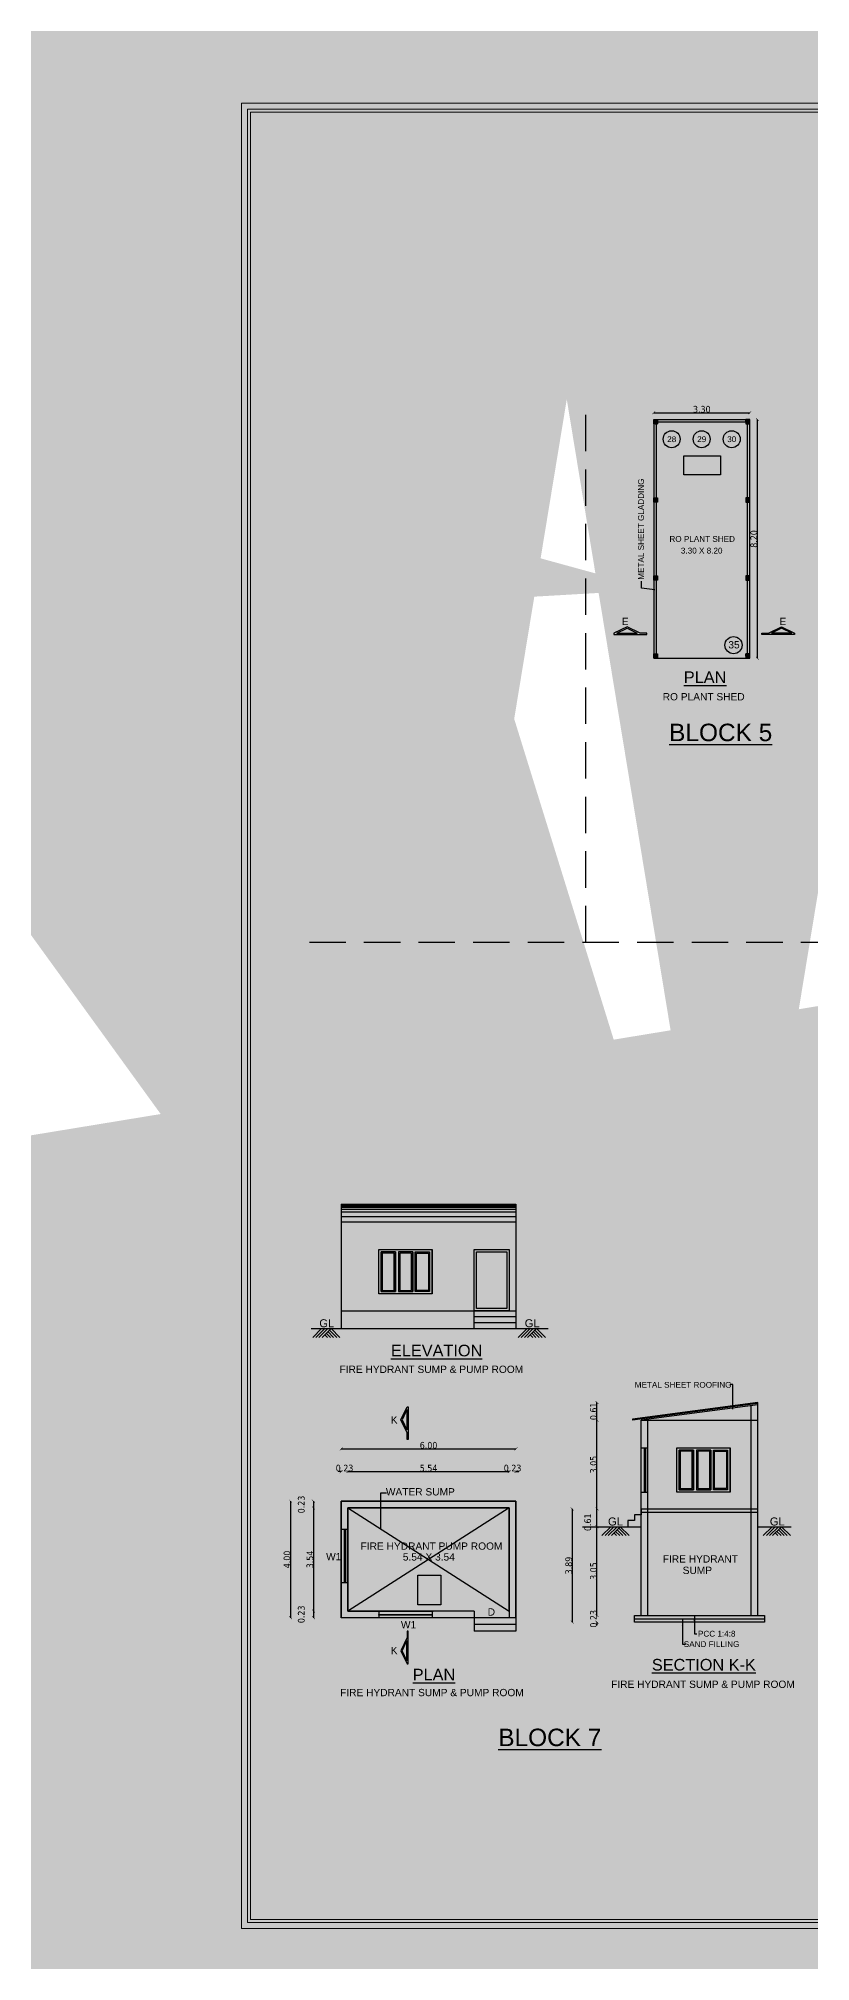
# Model space of a CAD drawing. Header units: metres. Extents: x 0 to 11269, y -5244 to -4054.
# Drawn here: x 10507.3 to 10533.8, y -4865.7 to -4799.6 of the extents above; entities that cross this region are included whole.
import ezdxf

# ---------------------------------------------------------------- set-up
doc = ezdxf.new("R2010")
doc.units = ezdxf.units.M
doc.header["$MEASUREMENT"] = 0
doc.header["$PDMODE"] = 2
doc.linetypes.add('HIDDEN', pattern=[0.375, 0.25, -0.125])
doc.linetypes.add('HIDDEN2', pattern=[0.1875, 0.125, -0.0625])
for name, color, linetype in [('2CON', 5, 'Continuous'), ('4CON', 4, 'Continuous'), ('5CON', 2, 'Continuous'), ('BOUNDARY', 6, 'Continuous'), ('DIM', 3, 'Continuous'), ('DIST_EXIT', 7, 'Continuous'), ('G', 5, 'Continuous'), ('REIN', 3, 'Continuous'), ('TEX', 2, 'Continuous'), ('TEXT', 3, 'Continuous')]:
    doc.layers.add(name, color=color, linetype=linetype)
doc.styles.get("Standard").update_dxf_attribs({"font": 'arial.ttf'})
doc.styles.add('STYLE1', font='tahoma.ttf', dxfattribs={"height": 0.23})
doc.styles.add('SUBBU3', font='swissl.ttf', dxfattribs={"width": 0.8})
doc.dimstyles.new('300', dxfattribs={"dimscale": 0.1, "dimtxt": 500, "dimasz": 2000, "dimexe": 400, "dimexo": 1500, "dimgap": 0, "dimtad": 1, "dimlfac": 0.001, "dimzin": 0, "dimdsep": 46, "dimtxsty": 'Standard', "dimcen": 800, "dimse1": 1, "dimse2": 1, "dimclrd": 1, "dimclre": 5, "dimclrt": 3, "dimadec": 0, "dimazin": 0, "dimtfac": 1, "dimtix": 1, "dimtofl": 0, "dimtmove": 1, "dimatfit": 3, "dimfxl": 0, "dimtolj": 1, "dimtzin": 0, "dimarcsym": 0})
doc.dimstyles.new('FLOOR PLAN', dxfattribs={"dimtxt": 0.4, "dimasz": 0.1, "dimexe": 0.18, "dimexo": 0.0625, "dimgap": 0, "dimtad": 1, "dimzin": 0, "dimdsep": 46, "dimtxsty": 'Standard', "dimblk": 'ARCHTICK', "dimcen": 0.09, "dimse1": 1, "dimse2": 1, "dimclrd": 254, "dimclrt": 3, "dimadec": 0, "dimazin": 0, "dimtfac": 1, "dimtix": 1, "dimtofl": 0, "dimtmove": 1, "dimatfit": 0, "dimfxl": 0, "dimtolj": 1, "dimtzin": 0, "dimlwd": -1, "dimarcsym": 0})
doc.dimstyles.new('GG', dxfattribs={"dimscale": 0.1, "dimtxt": 2000, "dimasz": 2000, "dimexe": 400, "dimexo": 1500, "dimgap": 0.08, "dimtad": 1, "dimlfac": 0.001, "dimzin": 0, "dimdsep": 46, "dimtxsty": 'Standard', "dimcen": 800, "dimse1": 1, "dimse2": 1, "dimclrd": 1, "dimclre": 5, "dimclrt": 3, "dimadec": 0, "dimazin": 0, "dimtfac": 1, "dimtix": 1, "dimtofl": 0, "dimtmove": 0, "dimatfit": 3, "dimfxl": 0, "dimtolj": 1, "dimtzin": 0, "dimarcsym": 0})
doc.dimstyles.get("Standard").update_dxf_attribs({"dimtxt": 0.18, "dimasz": 0.18, "dimexe": 0.18, "dimexo": 0.0625, "dimgap": 0.09, "dimtad": 0, "dimtih": 1, "dimtoh": 1, "dimdec": 4, "dimzin": 0, "dimdsep": 46, "dimtxsty": 'Standard', "dimcen": 0.09, "dimadec": 0, "dimazin": 0, "dimtfac": 1, "dimtdec": 4, "dimtofl": 0, "dimtmove": 0, "dimatfit": 3, "dimfxl": 0, "dimtolj": 1, "dimtzin": 0, "dimarcsym": 0})
pattern_1 = [(45, (4484.54987507, 339.00960336), (-8.83883476483e-05, 8.83883476483e-05), [])]
pattern_2 = [(45, (4484.54987507, 330.95855284), (-8.83883476483e-05, 8.83883476483e-05), [])]
pattern_3 = [(45, (4484.54987507, 333.64223634), (-8.83883476483e-05, 8.83883476483e-05), [])]
pattern_4 = [(45, (4484.54987507, 336.32591985), (-8.83883476483e-05, 8.83883476483e-05), [])]

# ---------------------------------------------------------------- blocks, each defined once
blk = doc.blocks.new('_ArchTick')
at = {"color": 0, "lineweight": 0, "const_width": 0.15}
blk.add_lwpolyline([(-0.5, -0.5), (0.5, 0.5)], dxfattribs=at)
blk = doc.blocks.new('*D283')
at = {"layer": 'DEFPOINTS', "color": 0, "linetype": 'ByBlock', "ltscale": 100}
for p in [(10531.695, -4812.717), (10531.954, -4812.717), (10531.695, -4820.917)]:
    blk.add_point(p, dxfattribs=at)
at = {"layer": 'DIM', "color": 254, "linetype": 'HIDDEN', "ltscale": 100}
blk.add_line((10531.954, -4820.917), (10531.954, -4812.717), dxfattribs=at)
at = {"layer": 'DIM', "color": 254, "linetype": 'ByBlock', "ltscale": 100, "xscale": 0.1, "yscale": 0.1, "zscale": 0.1}
for p, rotation in [((10531.954, -4812.717), 90), ((10531.954, -4820.917), 270)]:
    blk.add_blockref('_ArchTick', p, dxfattribs=dict(at, rotation=rotation))
at = {"layer": 'DIM', "color": 3, "linetype": 'ByBlock', "ltscale": 100, "insert": (10531.834, -4816.817), "char_height": 0.23, "attachment_point": 5, "rotation": 90, "style": 'STYLE1'}
blk.add_mtext('\\A1;8.20', dxfattribs=at)
blk = doc.blocks.new('*D284')
at = {"layer": 'DEFPOINTS', "color": 0, "linetype": 'ByBlock', "ltscale": 100}
for p in [(10528.395, -4812.717), (10531.695, -4812.481), (10531.695, -4812.717)]:
    blk.add_point(p, dxfattribs=at)
at = {"layer": 'DIM', "color": 254, "linetype": 'HIDDEN', "ltscale": 100}
blk.add_line((10528.395, -4812.481), (10531.695, -4812.481), dxfattribs=at)
at = {"layer": 'DIM', "color": 254, "linetype": 'ByBlock', "ltscale": 100, "xscale": 0.1, "yscale": 0.1, "zscale": 0.1, "rotation": 180}
blk.add_blockref('_ArchTick', (10528.395, -4812.481), dxfattribs=at)
at = {"layer": 'DIM', "color": 254, "linetype": 'ByBlock', "ltscale": 100, "xscale": 0.1, "yscale": 0.1, "zscale": 0.1}
blk.add_blockref('_ArchTick', (10531.695, -4812.481), dxfattribs=at)
at = {"layer": 'DIM', "color": 3, "linetype": 'ByBlock', "ltscale": 100, "insert": (10530.045, -4812.361), "char_height": 0.23, "attachment_point": 5, "style": 'STYLE1'}
blk.add_mtext('\\A1;3.30', dxfattribs=at)
blk = doc.blocks.new('*D295')
at = {"layer": 'DEFPOINTS', "color": 0, "linetype": 'ByBlock', "ltscale": 100}
for p in [(10517.897, -4848.868), (10517.667, -4850.475), (10517.897, -4850.475)]:
    blk.add_point(p, dxfattribs=at)
at = {"layer": 'DIM', "color": 254, "linetype": 'HIDDEN', "ltscale": 100}
for p, q in [((10517.667, -4848.868), (10517.567, -4848.868)), ((10517.897, -4848.868), (10517.997, -4848.868))]:
    blk.add_line(p, q, dxfattribs=at)
at = {"layer": 'DIM', "color": 254, "linetype": 'ByBlock', "ltscale": 100, "xscale": 0.1, "yscale": 0.1, "zscale": 0.1}
blk.add_blockref('_ArchTick', (10517.667, -4848.868), dxfattribs=at)
at = {"layer": 'DIM', "color": 254, "linetype": 'ByBlock', "ltscale": 100, "xscale": 0.1, "yscale": 0.1, "zscale": 0.1, "rotation": 180}
blk.add_blockref('_ArchTick', (10517.897, -4848.868), dxfattribs=at)
at = {"layer": 'DIM', "color": 3, "linetype": 'ByBlock', "ltscale": 100, "insert": (10517.782, -4848.748), "char_height": 0.23, "attachment_point": 5, "style": 'STYLE1'}
blk.add_mtext('\\A1;0.23', dxfattribs=at)
blk = doc.blocks.new('*D296')
at = {"layer": 'DEFPOINTS', "color": 0, "linetype": 'ByBlock', "ltscale": 100}
for p in [(10523.435, -4848.868), (10517.897, -4850.112), (10523.435, -4850.112)]:
    blk.add_point(p, dxfattribs=at)
at = {"layer": 'DIM', "color": 254, "linetype": 'HIDDEN', "ltscale": 100}
blk.add_line((10517.897, -4848.868), (10523.435, -4848.868), dxfattribs=at)
at = {"layer": 'DIM', "color": 254, "linetype": 'ByBlock', "ltscale": 100, "xscale": 0.1, "yscale": 0.1, "zscale": 0.1, "rotation": 180}
blk.add_blockref('_ArchTick', (10517.897, -4848.868), dxfattribs=at)
at = {"layer": 'DIM', "color": 254, "linetype": 'ByBlock', "ltscale": 100, "xscale": 0.1, "yscale": 0.1, "zscale": 0.1}
blk.add_blockref('_ArchTick', (10523.435, -4848.868), dxfattribs=at)
at = {"layer": 'DIM', "color": 3, "linetype": 'ByBlock', "ltscale": 100, "insert": (10520.666, -4848.75), "char_height": 0.23, "attachment_point": 5, "style": 'STYLE1'}
blk.add_mtext('\\A1;5.54', dxfattribs=at)
blk = doc.blocks.new('*D297')
at = {"layer": 'DEFPOINTS', "color": 0, "linetype": 'ByBlock', "ltscale": 100}
for p in [(10523.665, -4848.868), (10523.665, -4849.882), (10523.435, -4850.112)]:
    blk.add_point(p, dxfattribs=at)
at = {"layer": 'DIM', "color": 254, "linetype": 'HIDDEN', "ltscale": 100}
for p, q in [((10523.435, -4848.868), (10523.335, -4848.868)), ((10523.665, -4848.868), (10523.765, -4848.868))]:
    blk.add_line(p, q, dxfattribs=at)
at = {"layer": 'DIM', "color": 254, "linetype": 'ByBlock', "ltscale": 100, "xscale": 0.1, "yscale": 0.1, "zscale": 0.1}
blk.add_blockref('_ArchTick', (10523.435, -4848.868), dxfattribs=at)
at = {"layer": 'DIM', "color": 254, "linetype": 'ByBlock', "ltscale": 100, "xscale": 0.1, "yscale": 0.1, "zscale": 0.1, "rotation": 180}
blk.add_blockref('_ArchTick', (10523.665, -4848.868), dxfattribs=at)
at = {"layer": 'DIM', "color": 3, "linetype": 'ByBlock', "ltscale": 100, "insert": (10523.55, -4848.748), "char_height": 0.23, "attachment_point": 5, "style": 'STYLE1'}
blk.add_mtext('\\A1;0.23', dxfattribs=at)
blk = doc.blocks.new('*D298')
at = {"layer": 'DEFPOINTS', "color": 0, "linetype": 'ByBlock', "ltscale": 100}
for p in [(10523.665, -4848.084), (10517.667, -4849.882), (10523.665, -4849.882)]:
    blk.add_point(p, dxfattribs=at)
at = {"layer": 'DIM', "color": 254, "linetype": 'HIDDEN', "ltscale": 100}
blk.add_line((10517.667, -4848.084), (10523.665, -4848.084), dxfattribs=at)
at = {"layer": 'DIM', "color": 254, "linetype": 'ByBlock', "ltscale": 100, "xscale": 0.1, "yscale": 0.1, "zscale": 0.1, "rotation": 180}
blk.add_blockref('_ArchTick', (10517.667, -4848.084), dxfattribs=at)
at = {"layer": 'DIM', "color": 254, "linetype": 'ByBlock', "ltscale": 100, "xscale": 0.1, "yscale": 0.1, "zscale": 0.1}
blk.add_blockref('_ArchTick', (10523.665, -4848.084), dxfattribs=at)
at = {"layer": 'DIM', "color": 3, "linetype": 'ByBlock', "ltscale": 100, "insert": (10520.666, -4847.964), "char_height": 0.23, "attachment_point": 5, "style": 'STYLE1'}
blk.add_mtext('\\A1;6.00', dxfattribs=at)
blk = doc.blocks.new('*D299')
at = {"layer": 'DEFPOINTS', "color": 0, "linetype": 'ByBlock', "ltscale": 100}
for p in [(10517.929, -4849.882), (10516.713, -4850.112), (10517.929, -4850.112)]:
    blk.add_point(p, dxfattribs=at)
at = {"layer": 'DIM', "color": 254, "linetype": 'HIDDEN', "ltscale": 100}
blk.add_line((10516.713, -4849.882), (10516.713, -4850.112), dxfattribs=at)
at = {"layer": 'DIM', "color": 254, "linetype": 'ByBlock', "ltscale": 100, "xscale": 0.1, "yscale": 0.1, "zscale": 0.1}
for p, rotation in [((10516.713, -4849.882), 90), ((10516.713, -4850.112), 270)]:
    blk.add_blockref('_ArchTick', p, dxfattribs=dict(at, rotation=rotation))
at = {"layer": 'DIM', "color": 3, "linetype": 'ByBlock', "ltscale": 100, "insert": (10516.297, -4849.997), "char_height": 0.23, "attachment_point": 5, "rotation": 90, "style": 'STYLE1'}
blk.add_mtext('\\A1;0.23', dxfattribs=at)
blk = doc.blocks.new('*D300')
at = {"layer": 'DEFPOINTS', "color": 0, "linetype": 'ByBlock', "ltscale": 100}
for p in [(10517.929, -4850.112), (10516.713, -4853.657), (10517.667, -4853.657)]:
    blk.add_point(p, dxfattribs=at)
at = {"layer": 'DIM', "color": 254, "linetype": 'HIDDEN', "ltscale": 100}
blk.add_line((10516.713, -4850.112), (10516.713, -4853.657), dxfattribs=at)
at = {"layer": 'DIM', "color": 254, "linetype": 'ByBlock', "ltscale": 100, "xscale": 0.1, "yscale": 0.1, "zscale": 0.1}
for p, rotation in [((10516.713, -4850.112), 90), ((10516.713, -4853.657), 270)]:
    blk.add_blockref('_ArchTick', p, dxfattribs=dict(at, rotation=rotation))
at = {"layer": 'DIM', "color": 3, "linetype": 'ByBlock', "ltscale": 100, "insert": (10516.593, -4851.885), "char_height": 0.23, "attachment_point": 5, "rotation": 90, "style": 'STYLE1'}
blk.add_mtext('\\A1;3.54', dxfattribs=at)
blk = doc.blocks.new('*D301')
at = {"layer": 'DEFPOINTS', "color": 0, "linetype": 'ByBlock', "ltscale": 100}
for p in [(10516.713, -4853.887), (10517.667, -4853.657), (10517.667, -4853.887)]:
    blk.add_point(p, dxfattribs=at)
at = {"layer": 'DIM', "color": 254, "linetype": 'HIDDEN', "ltscale": 100}
blk.add_line((10516.713, -4853.657), (10516.713, -4853.887), dxfattribs=at)
at = {"layer": 'DIM', "color": 254, "linetype": 'ByBlock', "ltscale": 100, "xscale": 0.1, "yscale": 0.1, "zscale": 0.1}
for p, rotation in [((10516.713, -4853.657), 90), ((10516.713, -4853.887), 270)]:
    blk.add_blockref('_ArchTick', p, dxfattribs=dict(at, rotation=rotation))
at = {"layer": 'DIM', "color": 3, "linetype": 'ByBlock', "ltscale": 100, "insert": (10516.297, -4853.772), "char_height": 0.23, "attachment_point": 5, "rotation": 90, "style": 'STYLE1'}
blk.add_mtext('\\A1;0.23', dxfattribs=at)
blk = doc.blocks.new('*D302')
at = {"layer": 'DEFPOINTS', "color": 0, "linetype": 'ByBlock', "ltscale": 100}
for p in [(10517.929, -4849.882), (10515.926, -4853.887), (10517.929, -4853.887)]:
    blk.add_point(p, dxfattribs=at)
at = {"layer": 'DIM', "color": 254, "linetype": 'HIDDEN', "ltscale": 100}
blk.add_line((10515.926, -4849.882), (10515.926, -4853.887), dxfattribs=at)
at = {"layer": 'DIM', "color": 254, "linetype": 'ByBlock', "ltscale": 100, "xscale": 0.1, "yscale": 0.1, "zscale": 0.1}
for p, rotation in [((10515.926, -4849.882), 90), ((10515.926, -4853.887), 270)]:
    blk.add_blockref('_ArchTick', p, dxfattribs=dict(at, rotation=rotation))
at = {"layer": 'DIM', "color": 3, "linetype": 'ByBlock', "ltscale": 100, "insert": (10515.806, -4851.885), "char_height": 0.23, "attachment_point": 5, "rotation": 90, "style": 'STYLE1'}
blk.add_mtext('\\A1;4.00', dxfattribs=at)
blk = doc.blocks.new('*D303')
at = {"layer": 'DEFPOINTS', "color": 0, "linetype": 'ByBlock', "ltscale": 100}
for p in [(10526.448, -4853.81), (10528.764, -4853.81), (10528.764, -4854.04)]:
    blk.add_point(p, dxfattribs=at)
at = {"layer": 'DIM', "color": 254, "linetype": 'HIDDEN', "ltscale": 100}
for p, q in [((10526.448, -4853.81), (10526.448, -4853.71)), ((10526.448, -4854.04), (10526.448, -4854.14))]:
    blk.add_line(p, q, dxfattribs=at)
at = {"layer": 'DIM', "color": 254, "linetype": 'ByBlock', "ltscale": 100, "xscale": 0.1, "yscale": 0.1, "zscale": 0.1}
for p, rotation in [((10526.448, -4853.81), 270), ((10526.448, -4854.04), 90)]:
    blk.add_blockref('_ArchTick', p, dxfattribs=dict(at, rotation=rotation))
at = {"layer": 'DIM', "color": 3, "linetype": 'ByBlock', "ltscale": 100, "insert": (10526.329, -4853.925), "char_height": 0.23, "attachment_point": 5, "rotation": 90, "style": 'STYLE1'}
blk.add_mtext('\\A1;0.23', dxfattribs=at)
blk = doc.blocks.new('*D304')
at = {"layer": 'DEFPOINTS', "color": 0, "linetype": 'ByBlock', "ltscale": 100}
for p in [(10526.448, -4850.76), (10527.966, -4850.76), (10528.764, -4853.81)]:
    blk.add_point(p, dxfattribs=at)
at = {"layer": 'DIM', "color": 254, "linetype": 'HIDDEN', "ltscale": 100}
blk.add_line((10526.448, -4853.81), (10526.448, -4850.76), dxfattribs=at)
at = {"layer": 'DIM', "color": 254, "linetype": 'ByBlock', "ltscale": 100, "xscale": 0.1, "yscale": 0.1, "zscale": 0.1}
for p, rotation in [((10526.448, -4850.76), 90), ((10526.448, -4853.81), 270)]:
    blk.add_blockref('_ArchTick', p, dxfattribs=dict(at, rotation=rotation))
at = {"layer": 'DIM', "color": 3, "linetype": 'ByBlock', "ltscale": 100, "insert": (10526.329, -4852.285), "char_height": 0.23, "attachment_point": 5, "rotation": 90, "style": 'STYLE1'}
blk.add_mtext('\\A1;3.05', dxfattribs=at)
blk = doc.blocks.new('*D305')
at = {"layer": 'DEFPOINTS', "color": 0, "linetype": 'ByBlock', "ltscale": 100}
for p in [(10526.448, -4850.15), (10527.966, -4850.15), (10527.966, -4850.76)]:
    blk.add_point(p, dxfattribs=at)
at = {"layer": 'DIM', "color": 254, "linetype": 'HIDDEN', "ltscale": 100}
blk.add_line((10526.448, -4850.76), (10526.448, -4850.15), dxfattribs=at)
at = {"layer": 'DIM', "color": 254, "linetype": 'ByBlock', "ltscale": 100, "xscale": 0.1, "yscale": 0.1, "zscale": 0.1}
for p, rotation in [((10526.448, -4850.15), 90), ((10526.448, -4850.76), 270)]:
    blk.add_blockref('_ArchTick', p, dxfattribs=dict(at, rotation=rotation))
at = {"layer": 'DIM', "color": 3, "linetype": 'ByBlock', "ltscale": 100, "insert": (10526.131, -4850.607), "char_height": 0.23, "attachment_point": 5, "rotation": 90, "style": 'STYLE1'}
blk.add_mtext('\\A1;0.61', dxfattribs=at)
blk = doc.blocks.new('*D306')
at = {"layer": 'DEFPOINTS', "color": 0, "linetype": 'ByBlock', "ltscale": 100}
for p in [(10528.816, -4850.15), (10525.598, -4854.04), (10527.736, -4854.04)]:
    blk.add_point(p, dxfattribs=at)
at = {"layer": 'DIM', "color": 254, "linetype": 'HIDDEN', "ltscale": 100}
blk.add_line((10525.598, -4850.15), (10525.598, -4854.04), dxfattribs=at)
at = {"layer": 'DIM', "color": 254, "linetype": 'ByBlock', "ltscale": 100, "xscale": 0.1, "yscale": 0.1, "zscale": 0.1}
for p, rotation in [((10525.598, -4850.15), 90), ((10525.598, -4854.04), 270)]:
    blk.add_blockref('_ArchTick', p, dxfattribs=dict(at, rotation=rotation))
at = {"layer": 'DIM', "color": 3, "linetype": 'ByBlock', "ltscale": 100, "insert": (10525.478, -4852.095), "char_height": 0.23, "attachment_point": 5, "rotation": 90, "style": 'STYLE1'}
blk.add_mtext('\\A1;3.89', dxfattribs=at)
blk = doc.blocks.new('*D293')
at = {"layer": 'DEFPOINTS', "color": 0, "linetype": 'ByBlock', "ltscale": 100}
for p in [(10526.448, -4847.1), (10527.966, -4847.1), (10527.966, -4850.15)]:
    blk.add_point(p, dxfattribs=at)
at = {"layer": 'DIM', "color": 254, "linetype": 'HIDDEN', "ltscale": 100}
blk.add_line((10526.448, -4850.15), (10526.448, -4847.1), dxfattribs=at)
at = {"layer": 'DIM', "color": 254, "linetype": 'ByBlock', "ltscale": 100, "xscale": 0.1, "yscale": 0.1, "zscale": 0.1}
for p, rotation in [((10526.448, -4847.1), 90), ((10526.448, -4850.15), 270)]:
    blk.add_blockref('_ArchTick', p, dxfattribs=dict(at, rotation=rotation))
at = {"layer": 'DIM', "color": 3, "linetype": 'ByBlock', "ltscale": 100, "insert": (10526.329, -4848.625), "char_height": 0.23, "attachment_point": 5, "rotation": 90, "style": 'STYLE1'}
blk.add_mtext('\\A1;3.05', dxfattribs=at)
blk = doc.blocks.new('*D294')
at = {"layer": 'DEFPOINTS', "color": 0, "linetype": 'ByBlock', "ltscale": 100}
for p in [(10526.448, -4846.49), (10531.971, -4846.49), (10527.966, -4847.1)]:
    blk.add_point(p, dxfattribs=at)
at = {"layer": 'DIM', "color": 254, "linetype": 'HIDDEN', "ltscale": 100}
blk.add_line((10526.448, -4847.1), (10526.448, -4846.49), dxfattribs=at)
at = {"layer": 'DIM', "color": 254, "linetype": 'ByBlock', "ltscale": 100, "xscale": 0.1, "yscale": 0.1, "zscale": 0.1}
for p, rotation in [((10526.448, -4846.49), 90), ((10526.448, -4847.1), 270)]:
    blk.add_blockref('_ArchTick', p, dxfattribs=dict(at, rotation=rotation))
at = {"layer": 'DIM', "color": 3, "linetype": 'ByBlock', "ltscale": 100, "insert": (10526.329, -4846.795), "char_height": 0.23, "attachment_point": 5, "rotation": 90, "style": 'STYLE1'}
blk.add_mtext('\\A1;0.61', dxfattribs=at)

msp = doc.modelspace()

# ---------------------------------------------------------------- hatches: boundary and pattern name
at = {"layer": 'DIM', "linetype": 'ByBlock', "ltscale": 100}
h = msp.add_hatch(dxfattribs=at)
h.set_pattern_fill('ANSI31', color=4, scale=0.001)
h.set_pattern_definition(pattern_1)
h.paths.add_polyline_path([(10528.52961, -4812.86593), (10528.52961, -4812.71698), (10528.39477, -4812.71698), (10528.39477, -4812.86593)])
h = msp.add_hatch(dxfattribs=at)
h.set_pattern_fill('ANSI31', color=4, scale=0.001)
h.set_pattern_definition(pattern_1)
h.paths.add_polyline_path([(10531.69477, -4812.86593), (10531.69477, -4812.71698), (10531.55994, -4812.71698), (10531.55994, -4812.86593)])
h = msp.add_hatch(dxfattribs=at)
h.set_pattern_fill('ANSI31', color=4, scale=0.001)
h.set_pattern_definition(pattern_4)
h.paths.add_polyline_path([(10528.52961, -4815.54962), (10528.52961, -4815.40067), (10528.39477, -4815.40067), (10528.39477, -4815.54962)])
h = msp.add_hatch(dxfattribs=at)
h.set_pattern_fill('ANSI31', color=4, scale=0.001)
h.set_pattern_definition(pattern_4)
h.paths.add_polyline_path([(10531.69477, -4815.54962), (10531.69477, -4815.40067), (10531.55994, -4815.40067), (10531.55994, -4815.54962)])
h = msp.add_hatch(dxfattribs=at)
h.set_pattern_fill('ANSI31', color=4, scale=0.001)
h.set_pattern_definition(pattern_3)
h.paths.add_polyline_path([(10528.52961, -4818.2333), (10528.52961, -4818.08435), (10528.39477, -4818.08435), (10528.39477, -4818.2333)])
h = msp.add_hatch(dxfattribs=at)
h.set_pattern_fill('ANSI31', color=4, scale=0.001)
h.set_pattern_definition(pattern_3)
h.paths.add_polyline_path([(10531.69477, -4818.2333), (10531.69477, -4818.08435), (10531.55994, -4818.08435), (10531.55994, -4818.2333)])
h = msp.add_hatch(dxfattribs=at)
h.set_pattern_fill('ANSI31', color=4, scale=0.001)
h.set_pattern_definition(pattern_2)
h.paths.add_polyline_path([(10528.52961, -4820.91698), (10528.52961, -4820.76803), (10528.39477, -4820.76803), (10528.39477, -4820.91698)])
h = msp.add_hatch(dxfattribs=at)
h.set_pattern_fill('ANSI31', color=4, scale=0.001)
h.set_pattern_definition(pattern_2)
h.paths.add_polyline_path([(10531.69477, -4820.91698), (10531.69477, -4820.76803), (10531.55994, -4820.76803), (10531.55994, -4820.91698)])

# ---------------------------------------------------------------- linework, layer by layer
at = {"linetype": 'ByBlock', "lineweight": 18}
for points in [[(10514.24761, -4864.56177), (10602.66862, -4864.56177), (10602.66862, -4801.84434), (10514.24761, -4801.84434)], [(10514.44775, -4864.36163), (10602.46848, -4864.36163), (10602.46848, -4802.04448), (10514.44775, -4802.04448)], [(10514.54782, -4864.26156), (10602.36841, -4864.26156), (10602.36841, -4802.14455), (10514.54782, -4802.14455)]]:
    msp.add_lwpolyline(points, close=True, dxfattribs=at)
at = {"layer": '2CON', "color": 1}
for p, q in [((10516.68783, -4844.25292), (10516.9933, -4843.94745)), ((10516.79583, -4844.25292), (10517.1013, -4843.94745)), ((10516.90383, -4844.25292), (10517.2093, -4843.94745)), ((10517.01183, -4844.25292), (10517.3173, -4843.94745)), ((10517.40677, -4844.25292), (10517.2093, -4844.05545)), ((10517.51477, -4844.25292), (10517.2633, -4844.00145)), ((10517.62277, -4844.25292), (10517.3173, -4843.94745)), ((10523.74038, -4844.25292), (10524.04585, -4843.94745)), ((10523.84838, -4844.25292), (10524.15385, -4843.94745)), ((10523.95638, -4844.25292), (10524.26185, -4843.94745)), ((10524.06438, -4844.25292), (10524.36985, -4843.94745)), ((10524.45932, -4844.25292), (10524.26185, -4844.05545)), ((10524.56732, -4844.25292), (10524.31585, -4844.00145)), ((10524.67532, -4844.25292), (10524.36985, -4843.94745)), ((10517.19077, -4844.25292), (10517.1013, -4844.16345)), ((10517.29877, -4844.25292), (10517.1553, -4844.10945)), ((10524.24332, -4844.25292), (10524.15385, -4844.16345)), ((10524.35132, -4844.25292), (10524.20785, -4844.10945)), ((10526.61707, -4851.065), (10526.92254, -4850.75953)), ((10526.72507, -4851.065), (10527.03054, -4850.75953)), ((10526.83307, -4851.065), (10527.13854, -4850.75953)), ((10526.94107, -4851.065), (10527.24654, -4850.75953)), ((10527.12001, -4851.065), (10527.03054, -4850.97553)), ((10527.22801, -4851.065), (10527.08454, -4850.92153)), ((10527.33601, -4851.065), (10527.13854, -4850.86753)), ((10527.44401, -4851.065), (10527.19254, -4850.81353)), ((10527.55201, -4851.065), (10527.24654, -4850.75953)), ((10532.15426, -4851.065), (10532.45973, -4850.75953)), ((10532.26226, -4851.065), (10532.56773, -4850.75953)), ((10532.37026, -4851.065), (10532.67573, -4850.75953)), ((10532.47826, -4851.065), (10532.78373, -4850.75953)), ((10532.6572, -4851.065), (10532.56773, -4850.97553)), ((10532.7652, -4851.065), (10532.62173, -4850.92153)), ((10532.8732, -4851.065), (10532.67573, -4850.86753)), ((10532.9812, -4851.065), (10532.72973, -4850.81353)), ((10533.0892, -4851.065), (10532.78373, -4850.75953))]:
    msp.add_line(p, q, dxfattribs=at)
at = {"layer": 'DIM', "color": 4, "linetype": 'ByBlock', "ltscale": 100}
for p, q in [((10528.39477, -4812.71698), (10528.39477, -4820.91698)), ((10528.39477, -4812.71698), (10531.69477, -4812.71698)), ((10528.39477, -4812.79698), (10531.69477, -4812.79698)), ((10528.47477, -4812.71698), (10528.47477, -4820.91698)), ((10531.61477, -4820.91698), (10531.61477, -4812.71698)), ((10531.69477, -4820.91698), (10531.69477, -4812.71698)), ((10528.39477, -4820.91698), (10531.69477, -4820.91698)), ((10517.66736, -4839.67745), (10517.66736, -4843.94745)), ((10517.66736, -4839.67745), (10523.66502, -4839.67745)), ((10517.66736, -4839.68597), (10523.66502, -4839.68597)), ((10517.66736, -4839.70158), (10523.66502, -4839.70158)), ((10517.66736, -4839.73704), (10523.66502, -4839.73704)), ((10517.66736, -4839.77392), (10523.66502, -4839.77392)), ((10517.66736, -4839.84626), (10523.66502, -4839.84626)), ((10517.66736, -4839.94273), (10523.66502, -4839.94273)), ((10523.66502, -4839.67745), (10523.66502, -4843.94745)), ((10517.66736, -4840.10148), (10523.66502, -4840.10148)), ((10517.66736, -4840.28745), (10523.66502, -4840.28745)), ((10519.52615, -4841.31745), (10519.52615, -4842.67745)), ((10520.12452, -4841.31745), (10520.12452, -4842.67745)), ((10520.21115, -4841.31745), (10520.21115, -4842.67745)), ((10517.66736, -4843.33745), (10523.66502, -4843.33745)), ((10522.23502, -4843.94745), (10522.23502, -4843.33745)), ((10516.63742, -4843.94745), (10524.77427, -4843.94745)), ((10522.23502, -4843.53745), (10523.66502, -4843.53745)), ((10522.23502, -4843.73745), (10523.66502, -4843.73745)), ((10531.97074, -4846.48953), (10527.66287, -4847.05893)), ((10531.97074, -4846.52987), (10527.66287, -4847.09927)), ((10531.97074, -4846.57021), (10527.96612, -4847.09953)), ((10531.74074, -4853.80953), (10531.74074, -4846.60061)), ((10531.97074, -4853.80953), (10531.97074, -4846.48953)), ((10527.66287, -4847.05893), (10527.66287, -4847.09927)), ((10527.96612, -4853.80953), (10527.96612, -4847.09953)), ((10527.96612, -4853.80953), (10527.96612, -4847.09953)), ((10527.96612, -4847.09953), (10531.97074, -4847.09953)), ((10528.19612, -4853.80953), (10528.19612, -4847.09953)), ((10527.96612, -4850.14953), (10527.96612, -4848.04953)), ((10527.96612, -4848.04953), (10528.19612, -4848.04953)), ((10529.7582, -4848.12953), (10529.7582, -4849.48953)), ((10530.35656, -4848.12953), (10530.35656, -4849.48953)), ((10530.4432, -4848.12953), (10530.4432, -4849.48953)), ((10523.66502, -4849.88223), (10517.66736, -4849.88223)), ((10517.66736, -4849.88223), (10517.66736, -4853.88685)), ((10523.66502, -4853.88685), (10523.66502, -4849.88223)), ((10527.96612, -4849.56953), (10528.19612, -4849.56953)), ((10520.81976, -4850.11223), (10517.89736, -4850.11223)), ((10517.89736, -4850.11223), (10517.89736, -4853.65685)), ((10523.43502, -4850.11223), (10518.82679, -4850.11223)), ((10519.09252, -4850.11223), (10518.82679, -4850.11223)), ((10523.43502, -4853.65685), (10523.43502, -4850.11223)), ((10527.73612, -4850.54953), (10527.50612, -4850.54953)), ((10527.50612, -4850.54953), (10527.50612, -4850.75953)), ((10527.96612, -4850.34953), (10527.73612, -4850.34953)), ((10527.73612, -4850.34953), (10527.73612, -4850.54953)), ((10527.96612, -4850.14953), (10531.97074, -4850.14953)), ((10527.96612, -4850.14953), (10527.96612, -4850.34953)), ((10527.96612, -4850.26453), (10531.97074, -4850.26453)), ((10517.66736, -4850.84377), (10517.89736, -4850.84377)), ((10525.94705, -4850.75953), (10527.96612, -4850.75953)), ((10531.97074, -4850.75953), (10533.11154, -4850.75953)), ((10517.66736, -4852.67377), (10517.89736, -4852.67377)), ((10517.89736, -4853.65685), (10520.81976, -4853.65685)), ((10518.95615, -4853.65685), (10518.95615, -4853.88685)), ((10520.78615, -4853.65685), (10520.78615, -4853.88685)), ((10522.23502, -4853.65685), (10522.23502, -4853.88685)), ((10523.66502, -4853.88685), (10522.23502, -4853.88685)), ((10522.23502, -4853.88685), (10522.23502, -4854.34685)), ((10523.43502, -4853.65685), (10523.43502, -4853.88685)), ((10523.66502, -4853.88685), (10523.66502, -4854.34685)), ((10527.73612, -4853.80953), (10531.97074, -4853.80953)), ((10527.73612, -4854.03953), (10527.73612, -4853.80953)), ((10527.73612, -4853.92453), (10532.20074, -4853.92453)), ((10531.97074, -4853.80953), (10532.20074, -4853.80953)), ((10532.20074, -4853.80953), (10532.20074, -4854.03953)), ((10523.66502, -4854.11685), (10522.23502, -4854.11685)), ((10523.66502, -4854.34685), (10522.23502, -4854.34685)), ((10527.96612, -4854.03953), (10527.73612, -4854.03953)), ((10532.20074, -4854.03953), (10527.96612, -4854.03953))]:
    msp.add_line(p, q, dxfattribs=at)
at = {"layer": 'DIM', "color": 5, "linetype": 'Continuous', "ltscale": 100}
for p, q in [((10517.66736, -4849.88223), (10523.66502, -4849.88223)), ((10517.66736, -4853.88685), (10517.66736, -4849.88223)), ((10523.66502, -4849.88223), (10523.66502, -4853.88685))]:
    msp.add_line(p, q, dxfattribs=at)
at = {"layer": 'DIM', "color": 4, "linetype": 'Continuous', "ltscale": 100}
for p, q in [((10517.66736, -4849.88223), (10523.66502, -4849.88223)), ((10517.66736, -4853.88685), (10517.66736, -4849.88223)), ((10517.66736, -4849.88223), (10523.66502, -4849.88223)), ((10517.66736, -4853.88685), (10517.66736, -4849.88223)), ((10517.66736, -4849.88223), (10523.66502, -4849.88223)), ((10517.66736, -4853.88685), (10517.66736, -4849.88223)), ((10523.66502, -4849.88223), (10523.66502, -4853.88685)), ((10523.66502, -4849.88223), (10523.66502, -4853.88685)), ((10523.66502, -4849.88223), (10523.66502, -4853.88685)), ((10522.23502, -4853.88685), (10517.66736, -4853.88685)), ((10523.66502, -4853.88685), (10523.43502, -4853.88685))]:
    msp.add_line(p, q, dxfattribs=at)
at = {"layer": 'DIM', "color": 4, "linetype": 'HIDDEN2', "ltscale": 100}
for p, q in [((10523.43502, -4850.11223), (10517.89736, -4853.65685)), ((10517.89736, -4850.11223), (10523.43502, -4853.65685))]:
    msp.add_line(p, q, dxfattribs=at)
at = {"layer": 'DIM', "color": 1, "linetype": 'ByBlock', "ltscale": 100}
for points in [[(10528.39477, -4812.71698), (10528.52961, -4812.71698), (10528.52961, -4812.86593), (10528.39477, -4812.86593)], [(10531.69477, -4812.71698), (10531.55994, -4812.71698), (10531.55994, -4812.86593), (10531.69477, -4812.86593)], [(10528.39477, -4815.40067), (10528.52961, -4815.40067), (10528.52961, -4815.54962), (10528.39477, -4815.54962)], [(10531.69477, -4815.40067), (10531.55994, -4815.40067), (10531.55994, -4815.54962), (10531.69477, -4815.54962)], [(10528.39477, -4818.08435), (10528.52961, -4818.08435), (10528.52961, -4818.2333), (10528.39477, -4818.2333)], [(10531.69477, -4818.08435), (10531.55994, -4818.08435), (10531.55994, -4818.2333), (10531.69477, -4818.2333)], [(10528.39477, -4820.76803), (10528.52961, -4820.76803), (10528.52961, -4820.91698), (10528.39477, -4820.91698)], [(10531.69477, -4820.76803), (10531.55994, -4820.76803), (10531.55994, -4820.91698), (10531.69477, -4820.91698)]]:
    msp.add_lwpolyline(points, close=True, dxfattribs=at)
at = {"layer": 'DIM', "color": 4, "linetype": 'ByBlock', "ltscale": 100}
for points in [[(10529.42688, -4813.95717), (10530.68601, -4813.95717), (10530.68601, -4814.61845), (10529.42688, -4814.61845)], [(10518.95615, -4841.23745), (10520.78615, -4841.23745), (10520.78615, -4842.75745), (10518.95615, -4842.75745)], [(10518.95615, -4841.23745), (10520.78115, -4841.23745), (10520.78115, -4842.75745), (10518.95615, -4842.75745)], [(10519.52615, -4841.31745), (10519.03615, -4841.31745), (10519.03615, -4842.67745), (10519.52615, -4842.67745)], [(10519.48615, -4841.35745), (10519.07615, -4841.35745), (10519.07615, -4842.63745), (10519.48615, -4842.63745)], [(10520.12452, -4841.31745), (10519.63452, -4841.31745), (10519.63452, -4842.67745), (10520.12452, -4842.67745)], [(10520.08452, -4841.35745), (10519.67452, -4841.35745), (10519.67452, -4842.63745), (10520.08452, -4842.63745)], [(10520.21115, -4841.31745), (10520.70115, -4841.31745), (10520.70115, -4842.67745), (10520.21115, -4842.67745)], [(10520.25115, -4841.35745), (10520.66115, -4841.35745), (10520.66115, -4842.63745), (10520.25115, -4842.63745)], [(10522.23502, -4841.23745), (10523.43502, -4841.23745), (10523.43502, -4843.33745), (10522.23502, -4843.33745)], [(10522.31502, -4841.31745), (10523.35502, -4841.31745), (10523.35502, -4843.25745), (10522.31502, -4843.25745)], [(10528.08112, -4848.04953), (10528.11699, -4848.04953), (10528.11699, -4849.56953), (10528.08112, -4849.56953)], [(10529.1882, -4848.04953), (10531.0182, -4848.04953), (10531.0182, -4849.56953), (10529.1882, -4849.56953)], [(10529.1882, -4848.04953), (10531.0132, -4848.04953), (10531.0132, -4849.56953), (10529.1882, -4849.56953)], [(10529.7582, -4848.12953), (10529.2682, -4848.12953), (10529.2682, -4849.48953), (10529.7582, -4849.48953)], [(10529.7182, -4848.16953), (10529.3082, -4848.16953), (10529.3082, -4849.44953), (10529.7182, -4849.44953)], [(10530.35656, -4848.12953), (10529.86656, -4848.12953), (10529.86656, -4849.48953), (10530.35656, -4849.48953)], [(10530.31656, -4848.16953), (10529.90656, -4848.16953), (10529.90656, -4849.44953), (10530.31656, -4849.44953)], [(10530.4432, -4848.12953), (10530.9332, -4848.12953), (10530.9332, -4849.48953), (10530.4432, -4849.48953)], [(10530.4832, -4848.16953), (10530.8932, -4848.16953), (10530.8932, -4849.44953), (10530.4832, -4849.44953)], [(10517.66736, -4849.88223), (10523.66502, -4849.88223), (10523.66502, -4853.88685), (10517.66736, -4853.88685)], [(10517.78236, -4852.67377), (10517.78236, -4850.84377), (10517.81402, -4850.84377), (10517.81402, -4852.67377)], [(10520.29484, -4852.42812), (10521.08832, -4852.42812), (10521.08832, -4853.43918), (10520.29484, -4853.43918)], [(10518.95615, -4853.77185), (10520.78615, -4853.77185), (10520.78615, -4853.80352), (10518.95615, -4853.80352)]]:
    msp.add_lwpolyline(points, close=True, dxfattribs=at)
for points in [[(10519.52615, -4842.67745), (10519.03615, -4842.67745), (10519.03615, -4841.31745), (10519.52615, -4841.31745)], [(10520.21115, -4841.31745), (10520.70115, -4841.31745), (10520.70115, -4842.67745), (10520.21115, -4842.67745)], [(10529.7582, -4849.48953), (10529.2682, -4849.48953), (10529.2682, -4848.12953), (10529.7582, -4848.12953)], [(10530.4432, -4848.12953), (10530.9332, -4848.12953), (10530.9332, -4849.48953), (10530.4432, -4849.48953)]]:
    msp.add_lwpolyline(points, dxfattribs=at)
at = {"layer": 'DIM', "color": 4, "linetype": 'Continuous', "ltscale": 100}
msp.add_lwpolyline([(10522.23502, -4853.65685), (10517.89736, -4853.65685), (10517.89736, -4850.11223), (10523.43502, -4850.11223), (10523.43502, -4853.65685)], dxfattribs=at)
at = {"layer": 'DIM', "color": 4, "linetype": 'ByBlock', "ltscale": 100}
for centre in [(10529.01116, -4813.38855), (10530.04142, -4813.38855), (10531.07168, -4813.38855)]:
    msp.add_circle(centre, 0.29153, dxfattribs=at)
at = {"layer": 'DIM', "color": 6, "linetype": 'ByBlock', "ltscale": 100}
msp.add_circle((10531.13511, -4820.46489), 0.29482, dxfattribs=at)
at = {"layer": 'DIST_EXIT', "linetype": 'HIDDEN', "ltscale": 5}
for p, q in [((10526.06448, -4830.675), (10526.06448, -4812.31033)), ((10516.57321, -4830.675), (10571.74657, -4830.675))]:
    msp.add_line(p, q, dxfattribs=at)
at = {"layer": 'G'}
for p, q in [((10527.13177, -4820.05266), (10527.48155, -4819.88651)), ((10527.13177, -4820.05266), (10527.83133, -4820.05266)), ((10527.48155, -4819.88651), (10527.83133, -4820.05266)), ((10532.78328, -4819.88651), (10532.4335, -4820.05266)), ((10533.13306, -4820.05266), (10532.4335, -4820.05266)), ((10533.13306, -4820.05266), (10532.78328, -4819.88651)), ((10519.92114, -4846.73547), (10519.75499, -4847.08525)), ((10519.75499, -4847.08525), (10519.92114, -4847.43503)), ((10519.92114, -4846.73547), (10519.92114, -4847.43503)), ((10519.75499, -4855.0215), (10519.92114, -4854.67172)), ((10519.92114, -4855.37128), (10519.75499, -4855.0215)), ((10519.92114, -4855.37128), (10519.92114, -4854.67172))]:
    msp.add_line(p, q, dxfattribs=at)
at = {"layer": 'REIN'}
for points in [[(10528.15655, -4820.09578), (10528.15655, -4820.05266), (10527.93155, -4820.05266), (10527.48155, -4819.83891), (10527.03155, -4820.05266), (10527.03155, -4820.09578), (10528.15655, -4820.09578)], [(10532.10828, -4820.09578), (10532.10828, -4820.05266), (10532.33328, -4820.05266), (10532.78328, -4819.83891), (10533.23328, -4820.05266), (10533.23328, -4820.09578), (10532.10828, -4820.09578)], [(10519.97113, -4847.7602), (10519.92801, -4847.7602), (10519.92801, -4847.5352), (10519.71426, -4847.0852), (10519.92801, -4846.6352), (10519.97113, -4846.6352), (10519.97113, -4847.7602)], [(10519.97113, -4854.34655), (10519.92801, -4854.34655), (10519.92801, -4854.57155), (10519.71426, -4855.02155), (10519.92801, -4855.47155), (10519.97113, -4855.47155), (10519.97113, -4854.34655)]]:
    msp.add_lwpolyline(points, close=True, dxfattribs=at)

# ---------------------------------------------------------------- texts
at = {"layer": '2CON', "color": 6, "linetype": 'Continuous'}
for s, p in [('28', (10528.85764, -4813.48833)), ('29', (10529.8879, -4813.48833)), ('30', (10530.91816, -4813.48833))]:
    msp.add_text(s, height=0.2, dxfattribs=at).set_placement(p)
at = {"layer": '2CON', "color": 3, "linetype": 'Continuous'}
msp.add_text('METAL SHEET GLADDING', height=0.2, rotation=90, dxfattribs=at).set_placement((10528.05894, -4818.2165))
msp.add_text('METAL SHEET ROOFING', height=0.2, dxfattribs=at).set_placement((10527.74358, -4845.98438))
at = {"layer": '4CON', "color": 3}
msp.add_text('SAND FILLING', height=0.2, dxfattribs=at).set_placement((10529.42734, -4854.89425))
at = {"layer": '4CON', "color": 3, "ltscale": 30, "insert": (10529.91439, -4854.33712), "char_height": 0.2, "attachment_point": 1}
msp.add_mtext('PCC 1:4:8', dxfattribs=at)
at = {"layer": '5CON'}
for p in [(10516.91399, -4843.90631), (10523.96654, -4843.90631), (10526.82496, -4850.71839), (10532.38041, -4850.71839)]:
    msp.add_text('GL', height=0.275, dxfattribs=at).set_placement(p)
at = {"layer": 'DIM', "color": 6, "linetype": 'ByBlock', "ltscale": 100, "insert": (10530.95702, -4820.32821), "char_height": 0.25, "attachment_point": 1}
msp.add_mtext_dynamic_manual_height_columns('35', width=0.5428165, gutter_width=1.25, heights=[0], dxfattribs=at)
at = {"layer": 'TEX', "color": 11, "style": 'SUBBU3'}
for s, p in [('E', (10527.30005, -4819.77256)), ('E', (10532.71004, -4819.77256)), ('K', (10519.36654, -4847.21602)), ('K', (10519.36654, -4855.14073))]:
    msp.add_text(s, height=0.25, dxfattribs=at).set_placement(p)
at = {"layer": 'TEX', "style": 'SUBBU3'}
for s, height, p in [('%%UPLAN', 0.4, (10529.42851, -4821.76676)), ('%%UBLOCK 5', 0.6, (10528.92456, -4823.76504)), ('%%UELEVATION', 0.4, (10519.37552, -4844.90617)), ('%%UPLAN', 0.4, (10520.12213, -4856.04292)), ('%%USECTION K-K', 0.4, (10528.33032, -4855.70336)), ('%%UBLOCK 7', 0.6, (10523.05852, -4858.29982))]:
    msp.add_text(s, height=height, dxfattribs=at).set_placement(p)
at = {"layer": 'TEXT', "color": 3}
for s, height, p in [('RO PLANT SHED', 0.2, (10528.93413, -4816.91632)), ('3.30 X 8.20', 0.2, (10529.32776, -4817.31733)), ('RO PLANT SHED', 0.25, (10528.70403, -4822.3629)), ('FIRE HYDRANT SUMP & PUMP ROOM', 0.25, (10517.60867, -4845.47607)), ('WATER SUMP', 0.25, (10519.20029, -4849.68554)), ('FIRE HYDRANT PUMP ROOM', 0.25, (10518.33288, -4851.55051)), ('W1', 0.25, (10517.14823, -4851.91275)), ('5.54 X 3.54', 0.25, (10519.78204, -4851.92381)), ('FIRE HYDRANT', 0.25, (10528.70543, -4851.99299)), ('SUMP', 0.25, (10529.38938, -4852.38463)), ('D', 0.25, (10522.69622, -4853.8156)), ('W1', 0.25, (10519.71695, -4854.25357)), ('FIRE HYDRANT SUMP & PUMP ROOM', 0.25, (10517.62906, -4856.58363)), ('FIRE HYDRANT SUMP & PUMP ROOM', 0.25, (10526.93346, -4856.2995))]:
    msp.add_text(s, height=height, dxfattribs=at).set_placement(p)

# ---------------------------------------------------------------- dimensions: what is measured, and where the dimension line sits
at = {"layer": 'DIM', "color": 1, "linetype": 'ByBlock', "ltscale": 100}
dim = msp.add_linear_dim(base=(10531.69477, -4812.48075), p1=(10528.39477, -4812.71698), p2=(10531.69477, -4812.71698), dimstyle='FLOOR PLAN', override={"dimtxsty": 'STYLE1'}, dxfattribs=at)
dim.commit()
dim.dimension.update_dxf_attribs({"geometry": '*D284', "text_midpoint": (10530.04477, -4812.36096)})
dim = msp.add_linear_dim(base=(10531.95443, -4812.71698), p1=(10531.69477, -4820.91698), p2=(10531.69477, -4812.71698), angle=90, dimstyle='FLOOR PLAN', override={"dimtxsty": 'STYLE1'}, dxfattribs=at)
dim.commit()
dim.dimension.update_dxf_attribs({"geometry": '*D283', "text_midpoint": (10531.83418, -4816.81698)})
at = {"layer": 'DIM', "color": 4, "linetype": 'ByBlock', "ltscale": 100}
for base, p1, p2, picture, middle in [((10526.44836, -4846.48953), (10527.96612, -4847.09953), (10531.97074, -4846.48953), '*D294', (10526.32865, -4846.79453)), ((10526.44836, -4847.09953), (10527.96612, -4850.14953), (10527.96612, -4847.09953), '*D293', (10526.32857, -4848.62453)), ((10515.92618, -4853.88685), (10517.92933, -4849.88223), (10517.92933, -4853.88685), '*D302', (10515.80647, -4851.88454)), ((10516.71258, -4853.65685), (10517.92933, -4850.11223), (10517.66736, -4853.65685), '*D300', (10516.5928, -4851.88454)), ((10525.59848, -4854.03953), (10528.81632, -4850.14953), (10527.73612, -4854.03953), '*D306', (10525.47823, -4852.09453)), ((10526.44836, -4850.75953), (10528.76428, -4853.80953), (10527.96612, -4850.75953), '*D304', (10526.32857, -4852.28453)), ((10526.44836, -4853.80953), (10528.76428, -4854.03953), (10528.76428, -4853.80953), '*D303', (10526.32857, -4853.92453))]:
    dim = msp.add_linear_dim(base=base, p1=p1, p2=p2, angle=90, dimstyle='FLOOR PLAN', override={"dimtxsty": 'STYLE1'}, dxfattribs=at)
    dim.commit()
    dim.dimension.update_dxf_attribs({"geometry": picture, "text_midpoint": middle})
for base, p1, p2, picture, middle in [((10523.66502, -4848.08383), (10517.66736, -4849.88223), (10523.66502, -4849.88223), '*D298', (10520.66619, -4847.96412)), ((10517.89736, -4848.86775), (10517.66736, -4850.47496), (10517.89736, -4850.47496), '*D295', (10517.78236, -4848.74796)), ((10523.43502, -4848.86775), (10517.89736, -4850.11223), (10523.43502, -4850.11223), '*D296', (10520.66619, -4848.75035)), ((10523.66502, -4848.86775), (10523.43502, -4850.11223), (10523.66502, -4849.88223), '*D297', (10523.55002, -4848.74796))]:
    dim = msp.add_linear_dim(base=base, p1=p1, p2=p2, dimstyle='FLOOR PLAN', override={"dimtxsty": 'STYLE1'}, dxfattribs=at)
    dim.commit()
    dim.dimension.update_dxf_attribs({"geometry": picture, "text_midpoint": middle})
for base, p1, p2, picture, middle in [((10516.71258, -4850.11223), (10517.92933, -4849.88223), (10517.92933, -4850.11223), '*D299', (10516.41713, -4849.99723)), ((10526.44836, -4850.14953), (10527.96612, -4850.75953), (10527.96612, -4850.14953), '*D305', (10526.25095, -4850.60703)), ((10516.71258, -4853.88685), (10517.66736, -4853.65685), (10517.66736, -4853.88685), '*D301', (10516.41711, -4853.77185))]:
    dim = msp.add_linear_dim(base=base, p1=p1, p2=p2, angle=90, dimstyle='FLOOR PLAN', override={"dimtxsty": 'STYLE1'}, dxfattribs=at)
    dim.commit()
    dim.dimension.update_dxf_attribs({"geometry": picture, "text_midpoint": middle, "dimtype": 160})

# ---------------------------------------------------------------- leaders
at = {"layer": '4CON', "ltscale": 30, "annotation_type": 0, "has_hookline": 1, "hookline_direction": 1, "text_width": 1.25512}
msp.add_leader([(10529.79038, -4853.82578), (10529.79038, -4854.43712), (10529.87439, -4854.43712)], dimstyle='Standard', override={"dimgap": 0.04, "dimtad": 0}, dxfattribs=at)
at = {"layer": '4CON', "ltscale": 30}
msp.add_leader([(10529.38788, -4853.96585), (10529.38788, -4854.79084), (10529.48088, -4854.79084)], dimstyle='Standard', override={"dimgap": 0.04, "dimtad": 0}, dxfattribs=at)
at = {"layer": 'BOUNDARY', "color": 4, "ltscale": 30}
for points in [[(10561.86511, -4841.91101), (10561.86511, -4842.59205), (10561.65437, -4842.59205)], [(10562.21011, -4841.98502), (10562.21011, -4842.98036), (10561.92544, -4842.98036)]]:
    msp.add_leader(points, dimstyle='GG', override={"dimgap": 0.04, "dimtad": 0}, dxfattribs=at)
at = {"layer": 'DIM', "color": 4, "linetype": 'ByBlock', "ltscale": 100}
for points in [[(10551.59819, -4813.3546), (10551.59819, -4812.96321), (10551.4836, -4812.96321)], [(10546.99984, -4816.28761), (10546.66645, -4815.62054), (10546.56154, -4815.62054)], [(10452.14664, -4813.40485), (10452.70516, -4812.64263), (10452.96415, -4812.64263)], [(10452.62164, -4813.56996), (10453.04795, -4813.06243), (10453.15911, -4813.06243)], [(10562.89016, -4838.13307), (10562.60599, -4837.39275), (10562.36595, -4837.39275)], [(10531.11572, -4846.72357), (10531.11572, -4845.87012), (10531.02407, -4845.87012)], [(10466.34126, -4830.87767), (10466.87315, -4830.1518), (10467.13214, -4830.1518)], [(10519.02884, -4850.83649), (10519.02884, -4849.59272), (10519.21907, -4849.59272)], [(10454.64777, -4852.51961), (10454.92718, -4851.75569), (10455.03481, -4851.75569)], [(10467.03126, -4831.04582), (10467.37007, -4830.62152), (10467.48123, -4830.62152)], [(10449.59678, -4853.5424), (10449.8762, -4852.77848), (10449.98383, -4852.77848)], [(10544.68567, -4873.36718), (10544.68567, -4872.76045), (10544.4986, -4872.76045)], [(10540.0576, -4876.08485), (10539.72421, -4875.41778), (10539.6193, -4875.41778)], [(10459.13953, -4829.98967), (10459.59319, -4829.64208), (10459.74474, -4829.64208)], [(10528.43394, -4818.56035), (10527.9761, -4818.512), (10527.9761, -4818.266)], [(10399.69303, -4854.95493), (10400.61303, -4854.95493)], [(10472.08026, -4859.55732), (10472.89526, -4859.55732), (10472.89526, -4859.12882)], [(10456.02021, -4872.77204), (10456.68121, -4872.77204), (10456.68121, -4872.56554)]]:
    msp.add_leader(points, dimstyle='300', override={"dimgap": 0.04, "dimtad": 0, "dimfxl": 0.1875}, dxfattribs=at)
at = {"layer": 'DIM', "color": 7, "linetype": 'ByBlock', "ltscale": 100}
msp.add_leader([(10454.38054, -4866.16587), (10454.86633, -4866.16587), (10454.86633, -4865.70227)], dimstyle='300', override={"dimgap": 0.04, "dimtad": 0, "dimfxl": 0.1875}, dxfattribs=at)

doc.saveas('drawing.dxf')
